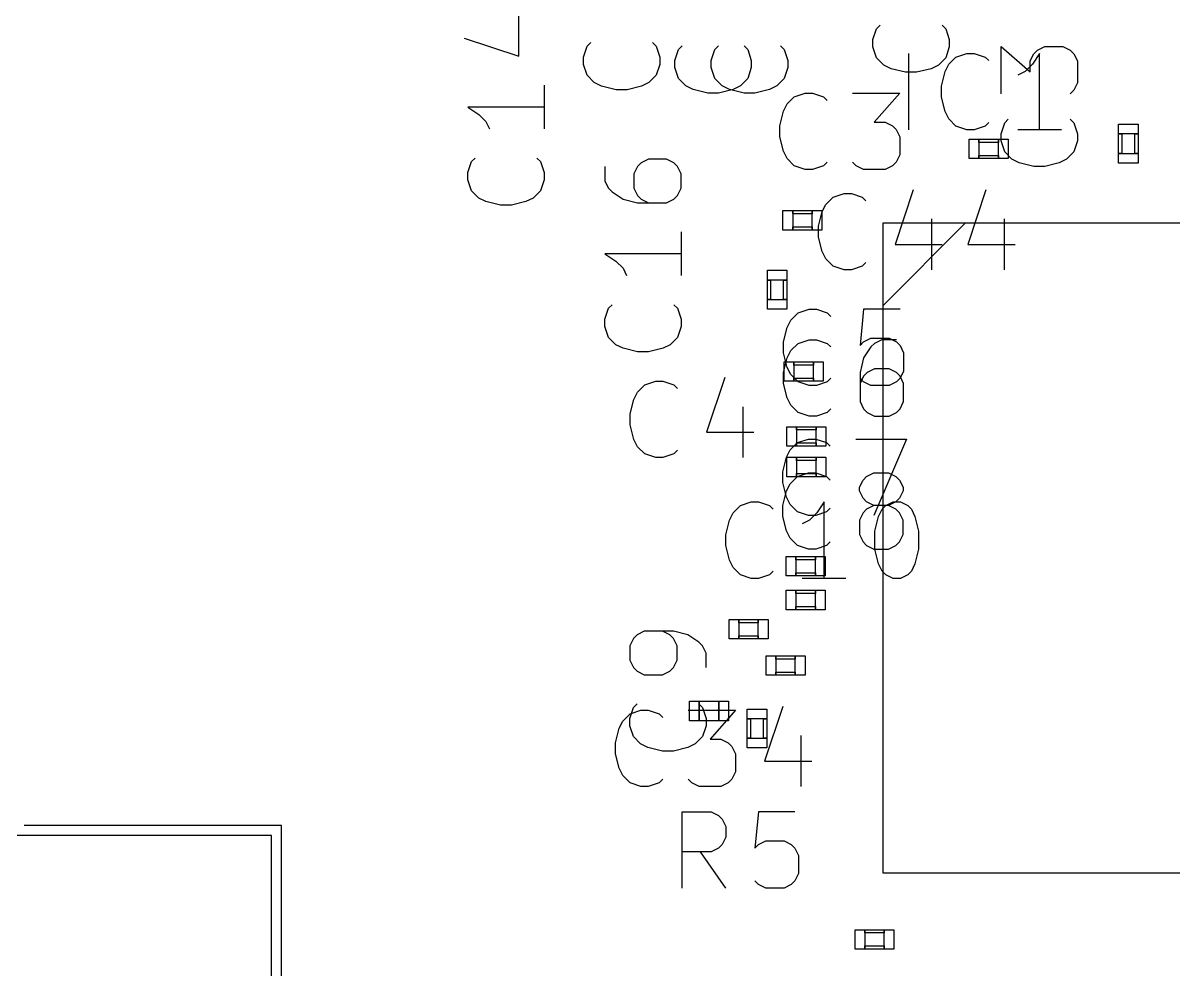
# Model space of a CAD drawing. Header units: millimetres. Extents: x 0 to 100, y 0 to 100.
# Drawn here: x 37.45 to 55.17, y 34.18 to 48.76 of the extents above; entities that cross this region are included whole.
import ezdxf

# ---------------------------------------------------------------- set-up
doc = ezdxf.new("R2010")
doc.units = ezdxf.units.MM
doc.layers.add('F.Fab', color=9, linetype='CONTINUOUS', true_color=0xafafaf)
doc.layers.add('F.Silkscreen', color=41, linetype='CONTINUOUS', true_color=0xf2eda1)

msp = doc.modelspace()

# ---------------------------------------------------------------- linework, layer by layer
at = {"layer": 'F.Fab', "linetype": 'CONTINUOUS'}
for p, q in [((54.33, 47.05), (54.33, 47.2)), ((54.33, 47.2), (54.63, 47.2)), ((54.63, 47.2), (54.63, 47.05)), ((52.03, 46.67), (52.03, 46.97)), ((52.03, 46.97), (52.18, 46.97)), ((52.18, 46.97), (52.18, 46.67)), ((52.18, 46.92), (52.18, 46.97)), ((52.18, 46.97), (52.48, 46.97)), ((52.48, 46.97), (52.48, 46.92)), ((52.48, 46.67), (52.48, 46.97)), ((52.48, 46.97), (52.63, 46.97)), ((52.63, 46.97), (52.63, 46.67)), ((54.33, 46.75), (54.33, 47.05)), ((54.33, 47.05), (54.38, 47.05)), ((54.63, 47.05), (54.33, 47.05)), ((54.38, 47.05), (54.38, 46.75)), ((54.58, 46.75), (54.58, 47.05)), ((54.58, 47.05), (54.63, 47.05)), ((54.63, 47.05), (54.63, 46.75)), ((52.48, 46.92), (52.18, 46.92)), ((52.18, 46.67), (52.03, 46.67)), ((52.18, 46.67), (52.18, 46.72)), ((52.18, 46.72), (52.48, 46.72)), ((52.48, 46.67), (52.18, 46.67)), ((52.48, 46.72), (52.48, 46.67)), ((52.63, 46.67), (52.48, 46.67)), ((54.38, 46.75), (54.33, 46.75)), ((54.33, 46.6), (54.33, 46.75)), ((54.33, 46.75), (54.63, 46.75)), ((54.63, 46.6), (54.33, 46.6)), ((54.63, 46.75), (54.58, 46.75)), ((54.63, 46.75), (54.63, 46.6)), ((49.16, 45.57), (49.16, 45.87)), ((49.16, 45.87), (49.31, 45.87)), ((49.31, 45.87), (49.31, 45.57)), ((49.31, 45.82), (49.31, 45.87)), ((49.31, 45.87), (49.61, 45.87)), ((49.61, 45.82), (49.31, 45.82)), ((49.61, 45.87), (49.61, 45.82)), ((49.61, 45.57), (49.61, 45.87)), ((49.61, 45.87), (49.76, 45.87)), ((49.76, 45.87), (49.76, 45.57)), ((49.31, 45.57), (49.16, 45.57)), ((49.31, 45.57), (49.31, 45.62)), ((49.31, 45.62), (49.61, 45.62)), ((49.61, 45.57), (49.31, 45.57)), ((49.61, 45.62), (49.61, 45.57)), ((49.76, 45.57), (49.61, 45.57)), ((50.6962, 45.6738), (50.6962, 35.6662)), ((50.6962, 44.4038), (51.9662, 45.6738)), ((60.7038, 45.6738), (50.6962, 45.6738)), ((51.6106, 45.6738), (51.3058, 45.6738)), ((52.0932, 45.6738), (51.7884, 45.6738)), ((52.6012, 45.6738), (52.2964, 45.6738)), ((53.1092, 45.6738), (52.8044, 45.6738)), ((53.5918, 45.6738), (53.3124, 45.6738)), ((54.0998, 45.6738), (53.795, 45.6738)), ((54.6078, 45.6738), (54.303, 45.6738)), ((55.0904, 45.6738), (54.811, 45.6738)), ((50.6962, 45.0642), (50.6962, 44.7594)), ((48.92, 44.8), (48.92, 44.95)), ((48.92, 44.95), (49.22, 44.95)), ((49.22, 44.95), (49.22, 44.8)), ((48.92, 44.5), (48.92, 44.8)), ((48.92, 44.8), (48.97, 44.8)), ((49.22, 44.8), (48.92, 44.8)), ((48.97, 44.8), (48.97, 44.5)), ((49.17, 44.5), (49.17, 44.8)), ((49.17, 44.8), (49.22, 44.8)), ((49.22, 44.8), (49.22, 44.5)), ((48.97, 44.5), (48.92, 44.5)), ((48.92, 44.35), (48.92, 44.5)), ((48.92, 44.5), (49.22, 44.5)), ((49.22, 44.5), (49.17, 44.5)), ((49.22, 44.5), (49.22, 44.35)), ((50.6962, 44.5816), (50.6962, 44.2768)), ((49.22, 44.35), (48.92, 44.35)), ((50.6962, 44.0736), (50.6962, 43.7688)), ((49.18, 43.24), (49.18, 43.54)), ((49.18, 43.54), (49.33, 43.54)), ((49.33, 43.54), (49.33, 43.24)), ((49.33, 43.49), (49.33, 43.54)), ((49.33, 43.54), (49.63, 43.54)), ((49.63, 43.49), (49.33, 43.49)), ((49.63, 43.54), (49.63, 43.49)), ((49.63, 43.24), (49.63, 43.54)), ((49.63, 43.54), (49.78, 43.54)), ((49.78, 43.54), (49.78, 43.24)), ((50.6962, 43.5656), (50.6962, 43.2608)), ((49.33, 43.24), (49.18, 43.24)), ((49.33, 43.24), (49.33, 43.29)), ((49.33, 43.29), (49.63, 43.29)), ((49.63, 43.24), (49.33, 43.24)), ((49.63, 43.29), (49.63, 43.24)), ((49.78, 43.24), (49.63, 43.24)), ((50.6962, 43.0576), (50.6962, 42.7782)), ((49.22, 42.24), (49.22, 42.54)), ((49.22, 42.54), (49.37, 42.54)), ((49.37, 42.54), (49.37, 42.24)), ((49.37, 42.49), (49.37, 42.54)), ((49.37, 42.54), (49.67, 42.54)), ((49.67, 42.54), (49.67, 42.49)), ((49.67, 42.24), (49.67, 42.54)), ((49.67, 42.54), (49.82, 42.54)), ((49.82, 42.54), (49.82, 42.24)), ((50.6962, 42.575), (50.6962, 42.2702)), ((49.67, 42.49), (49.37, 42.49)), ((49.37, 42.24), (49.22, 42.24)), ((49.37, 42.24), (49.37, 42.29)), ((49.37, 42.29), (49.67, 42.29)), ((49.67, 42.24), (49.37, 42.24)), ((49.67, 42.29), (49.67, 42.24)), ((49.82, 42.24), (49.67, 42.24)), ((49.22, 41.77), (49.22, 42.07)), ((49.22, 42.07), (49.37, 42.07)), ((49.37, 42.07), (49.37, 41.77)), ((49.37, 42.02), (49.37, 42.07)), ((49.37, 42.07), (49.67, 42.07)), ((49.67, 42.02), (49.37, 42.02)), ((49.67, 42.07), (49.67, 42.02)), ((49.67, 41.77), (49.67, 42.07)), ((49.67, 42.07), (49.82, 42.07)), ((49.82, 42.07), (49.82, 41.77)), ((50.6962, 42.067), (50.6962, 41.7622)), ((49.37, 41.77), (49.37, 41.82)), ((49.37, 41.82), (49.67, 41.82)), ((49.67, 41.82), (49.67, 41.77)), ((49.37, 41.77), (49.22, 41.77)), ((49.67, 41.77), (49.37, 41.77)), ((49.82, 41.77), (49.67, 41.77)), ((50.6962, 41.559), (50.6962, 41.2796)), ((50.6962, 41.0764), (50.6962, 40.7716)), ((49.21, 40.24), (49.21, 40.54)), ((49.21, 40.54), (49.36, 40.54)), ((49.36, 40.54), (49.36, 40.24)), ((49.36, 40.49), (49.36, 40.54)), ((49.36, 40.54), (49.66, 40.54)), ((49.66, 40.49), (49.36, 40.49)), ((49.66, 40.54), (49.66, 40.49)), ((49.66, 40.24), (49.66, 40.54)), ((49.66, 40.54), (49.81, 40.54)), ((49.81, 40.54), (49.81, 40.24)), ((50.6962, 40.5684), (50.6962, 40.2636)), ((49.36, 40.24), (49.21, 40.24)), ((49.36, 40.24), (49.36, 40.29)), ((49.36, 40.29), (49.66, 40.29)), ((49.66, 40.24), (49.36, 40.24)), ((49.66, 40.29), (49.66, 40.24)), ((49.81, 40.24), (49.66, 40.24)), ((50.6962, 40.0604), (50.6962, 39.781)), ((49.21, 39.72), (49.21, 40.02)), ((49.21, 40.02), (49.36, 40.02)), ((49.36, 40.02), (49.36, 39.72)), ((49.36, 39.97), (49.36, 40.02)), ((49.36, 40.02), (49.66, 40.02)), ((49.66, 39.97), (49.36, 39.97)), ((49.66, 40.02), (49.66, 39.97)), ((49.66, 39.72), (49.66, 40.02)), ((49.66, 40.02), (49.81, 40.02)), ((49.81, 40.02), (49.81, 39.72)), ((49.36, 39.72), (49.21, 39.72)), ((49.36, 39.72), (49.36, 39.77)), ((49.36, 39.77), (49.66, 39.77)), ((49.66, 39.72), (49.36, 39.72)), ((49.66, 39.77), (49.66, 39.72)), ((49.81, 39.72), (49.66, 39.72)), ((48.33, 39.27), (48.33, 39.57)), ((48.33, 39.57), (48.48, 39.57)), ((48.48, 39.57), (48.48, 39.27)), ((48.48, 39.52), (48.48, 39.57)), ((48.48, 39.57), (48.78, 39.57)), ((48.78, 39.52), (48.48, 39.52)), ((48.78, 39.57), (48.78, 39.52)), ((48.78, 39.27), (48.78, 39.57)), ((48.78, 39.57), (48.93, 39.57)), ((48.93, 39.57), (48.93, 39.27)), ((50.6962, 39.5778), (50.6962, 39.273)), ((48.48, 39.27), (48.33, 39.27)), ((48.48, 39.27), (48.48, 39.32)), ((48.48, 39.32), (48.78, 39.32)), ((48.78, 39.27), (48.48, 39.27)), ((48.78, 39.32), (48.78, 39.27)), ((48.93, 39.27), (48.78, 39.27)), ((48.9, 38.71), (48.9, 39.01)), ((48.9, 39.01), (49.05, 39.01)), ((49.05, 39.01), (49.05, 38.71)), ((49.05, 38.96), (49.05, 39.01)), ((49.05, 39.01), (49.35, 39.01)), ((49.35, 39.01), (49.35, 38.96)), ((49.35, 38.71), (49.35, 39.01)), ((49.35, 39.01), (49.5, 39.01)), ((49.5, 39.01), (49.5, 38.71)), ((50.6962, 39.0698), (50.6962, 38.765)), ((49.35, 38.96), (49.05, 38.96)), ((49.05, 38.71), (48.9, 38.71)), ((49.05, 38.71), (49.05, 38.76)), ((49.05, 38.76), (49.35, 38.76)), ((49.35, 38.71), (49.05, 38.71)), ((49.35, 38.76), (49.35, 38.71)), ((49.5, 38.71), (49.35, 38.71)), ((50.6962, 38.5618), (50.6962, 38.2824)), ((47.72, 38.01), (47.72, 38.31)), ((47.72, 38.31), (47.87, 38.31)), ((47.87, 38.31), (47.87, 38.01)), ((48.17, 38.01), (48.17, 38.31)), ((48.17, 38.31), (48.32, 38.31)), ((48.32, 38.31), (48.32, 38.01)), ((48.61, 38.04), (48.61, 38.19)), ((48.61, 38.19), (48.91, 38.19)), ((48.91, 38.19), (48.91, 38.04)), ((47.87, 38.01), (47.72, 38.01)), ((48.32, 38.01), (48.17, 38.01)), ((48.61, 37.74), (48.61, 38.04)), ((48.61, 38.04), (48.66, 38.04)), ((48.91, 38.04), (48.61, 38.04)), ((48.66, 38.04), (48.66, 37.74)), ((48.86, 37.74), (48.86, 38.04)), ((48.86, 38.04), (48.91, 38.04)), ((48.91, 38.04), (48.91, 37.74)), ((50.6962, 38.0792), (50.6962, 37.7744)), ((48.66, 37.74), (48.61, 37.74)), ((48.61, 37.59), (48.61, 37.74)), ((48.61, 37.74), (48.91, 37.74)), ((48.91, 37.74), (48.86, 37.74)), ((48.91, 37.74), (48.91, 37.59)), ((48.91, 37.59), (48.61, 37.59)), ((50.6962, 37.5712), (50.6962, 37.2664)), ((50.6962, 37.0632), (50.6962, 36.7584)), ((50.6962, 36.5806), (50.6962, 36.2758)), ((41.2828, 36.2428), (26.9572, 36.2428)), ((41.2828, 26.9972), (41.2828, 36.2428)), ((50.6962, 35.6662), (60.7038, 35.6662)), ((51.3058, 35.6662), (51.6106, 35.6662)), ((51.7884, 35.6662), (52.0932, 35.6662)), ((52.2964, 35.6662), (52.6012, 35.6662)), ((52.8044, 35.6662), (53.1092, 35.6662)), ((53.3124, 35.6662), (53.5918, 35.6662)), ((53.795, 35.6662), (54.0998, 35.6662)), ((54.303, 35.6662), (54.6078, 35.6662)), ((54.811, 35.6662), (55.0904, 35.6662)), ((50.27, 34.49), (50.27, 34.79)), ((50.27, 34.79), (50.42, 34.79)), ((50.42, 34.79), (50.42, 34.49)), ((50.42, 34.74), (50.42, 34.79)), ((50.42, 34.79), (50.72, 34.79)), ((50.72, 34.74), (50.42, 34.74)), ((50.72, 34.79), (50.72, 34.74)), ((50.72, 34.49), (50.72, 34.79)), ((50.72, 34.79), (50.87, 34.79)), ((50.87, 34.79), (50.87, 34.49)), ((50.42, 34.49), (50.27, 34.49)), ((50.42, 34.49), (50.42, 34.54)), ((50.42, 34.54), (50.72, 34.54)), ((50.72, 34.49), (50.42, 34.49)), ((50.72, 34.54), (50.72, 34.49)), ((50.87, 34.49), (50.72, 34.49))]:
    msp.add_line(p, q, dxfattribs=at)
at = {"layer": 'F.Silkscreen', "linetype": 'CONTINUOUS'}
for p, q in [((45.088967, 48.248677), (45.088967, 48.977004)), ((50.602189, 48.672374), (50.658214, 48.728399)), ((51.610641, 48.728399), (51.666667, 48.672374)), ((50.546164, 48.504298), (50.602189, 48.672374)), ((51.666667, 48.672374), (51.722692, 48.504298)), ((44.24859, 48.528803), (45.088967, 48.248677)), ((46.086164, 48.234298), (46.142189, 48.402374)), ((46.142189, 48.402374), (46.198214, 48.458399)), ((47.150641, 48.458399), (47.206667, 48.402374)), ((47.206667, 48.402374), (47.262692, 48.234298)), ((47.552189, 48.352374), (47.608214, 48.408399)), ((48.112189, 48.352374), (48.168214, 48.408399)), ((48.560641, 48.408399), (48.616667, 48.352374)), ((49.120641, 48.408399), (49.176667, 48.352374)), ((50.546164, 48.392248), (50.546164, 48.504298)), ((50.602189, 48.224173), (50.546164, 48.392248)), ((51.722692, 48.392248), (51.666667, 48.224173)), ((51.722692, 48.504298), (51.722692, 48.392248)), ((52.519627, 47.671097), (52.519627, 48.399424)), ((52.519627, 48.399424), (52.967828, 48.007248)), ((53.079878, 48.343399), (53.191928, 48.399424)), ((53.191928, 48.399424), (53.472054, 48.399424)), ((53.472054, 48.399424), (53.584104, 48.343399)), ((46.086164, 48.122248), (46.086164, 48.234298)), ((47.262692, 48.234298), (47.262692, 48.122248)), ((47.496164, 48.184298), (47.552189, 48.352374)), ((48.056164, 48.184298), (48.112189, 48.352374)), ((48.616667, 48.352374), (48.672692, 48.184298)), ((49.176667, 48.352374), (49.232692, 48.184298)), ((50.714239, 48.112122), (50.602189, 48.224173)), ((51.097084, 47.115575), (51.097084, 48.292103)), ((51.666667, 48.224173), (51.554616, 48.112122)), ((51.71336, 48.124028), (51.825411, 48.236078)), ((51.825411, 48.236078), (51.993486, 48.292103)), ((51.993486, 48.292103), (52.105536, 48.292103)), ((52.105536, 48.292103), (52.273612, 48.236078)), ((52.273612, 48.236078), (52.329637, 48.180053)), ((52.967828, 48.175323), (53.023853, 48.287374)), ((53.113989, 48.292103), (53.001939, 48.124028)), ((53.023853, 48.287374), (53.079878, 48.343399)), ((53.113989, 47.115575), (53.113989, 48.292103)), ((53.584104, 48.343399), (53.64013, 48.287374)), ((53.64013, 48.287374), (53.696155, 48.175323)), ((46.142189, 47.954173), (46.086164, 48.122248)), ((47.262692, 48.122248), (47.206667, 47.954173)), ((47.496164, 48.072248), (47.496164, 48.184298)), ((47.552189, 47.904173), (47.496164, 48.072248)), ((48.056164, 48.072248), (48.056164, 48.184298)), ((48.112189, 47.904173), (48.056164, 48.072248)), ((48.672692, 48.072248), (48.616667, 47.904173)), ((48.672692, 48.184298), (48.672692, 48.072248)), ((49.232692, 48.072248), (49.176667, 47.904173)), ((49.232692, 48.184298), (49.232692, 48.072248)), ((50.826289, 48.056097), (50.714239, 48.112122)), ((51.05039, 48.000072), (50.826289, 48.056097)), ((51.442566, 48.056097), (51.218465, 48.000072)), ((51.554616, 48.112122), (51.442566, 48.056097)), ((51.60131, 47.787877), (51.657335, 48.011978)), ((51.657335, 48.011978), (51.71336, 48.124028)), ((52.889888, 48.011978), (52.777838, 47.955953)), ((53.001939, 48.124028), (52.889888, 48.011978)), ((52.967828, 48.007248), (52.967828, 48.175323)), ((53.696155, 48.175323), (53.696155, 47.839172)), ((46.254239, 47.842122), (46.142189, 47.954173)), ((46.366289, 47.786097), (46.254239, 47.842122)), ((47.094616, 47.842122), (46.982566, 47.786097)), ((47.206667, 47.954173), (47.094616, 47.842122)), ((47.664239, 47.792122), (47.552189, 47.904173)), ((48.224239, 47.792122), (48.112189, 47.904173)), ((48.616667, 47.904173), (48.504616, 47.792122)), ((49.176667, 47.904173), (49.064616, 47.792122)), ((51.218465, 48.000072), (51.05039, 48.000072)), ((53.696155, 47.839172), (53.64013, 47.727122)), ((45.481143, 47.800476), (45.481143, 47.128174)), ((46.59039, 47.730072), (46.366289, 47.786097)), ((46.758465, 47.730072), (46.59039, 47.730072)), ((46.982566, 47.786097), (46.758465, 47.730072)), ((47.776289, 47.736097), (47.664239, 47.792122)), ((48.00039, 47.680072), (47.776289, 47.736097)), ((48.168465, 47.680072), (48.00039, 47.680072)), ((48.392566, 47.736097), (48.168465, 47.680072)), ((48.336289, 47.736097), (48.224239, 47.792122)), ((48.56039, 47.680072), (48.336289, 47.736097)), ((48.504616, 47.792122), (48.392566, 47.736097)), ((48.728465, 47.680072), (48.56039, 47.680072)), ((48.952566, 47.736097), (48.728465, 47.680072)), ((49.064616, 47.792122), (48.952566, 47.736097)), ((49.334695, 47.624347), (49.50277, 47.680372)), ((49.50277, 47.680372), (49.61482, 47.680372)), ((49.61482, 47.680372), (49.782896, 47.624347)), ((50.231097, 47.680372), (50.959424, 47.680372)), ((50.959424, 47.680372), (50.567248, 47.232171)), ((51.60131, 47.619802), (51.60131, 47.787877)), ((53.64013, 47.727122), (53.584104, 47.671097)), ((49.166619, 47.400247), (49.222644, 47.512297)), ((49.222644, 47.512297), (49.334695, 47.624347)), ((49.782896, 47.624347), (49.838921, 47.568322)), ((51.657335, 47.395701), (51.60131, 47.619802)), ((45.481143, 47.464325), (44.304615, 47.464325)), ((44.304615, 47.464325), (44.47269, 47.352275)), ((44.47269, 47.352275), (44.58474, 47.240224)), ((49.110594, 47.176146), (49.166619, 47.400247)), ((51.71336, 47.283651), (51.657335, 47.395701)), ((44.58474, 47.240224), (44.640766, 47.128174)), ((49.110594, 47.008071), (49.110594, 47.176146)), ((50.567248, 47.232171), (50.735323, 47.232171)), ((50.735323, 47.232171), (50.847374, 47.176146)), ((50.847374, 47.176146), (50.903399, 47.120121)), ((51.825411, 47.171601), (51.71336, 47.283651)), ((51.993486, 47.115575), (51.825411, 47.171601)), ((52.273612, 47.171601), (52.105536, 47.115575)), ((52.329637, 47.227626), (52.273612, 47.171601)), ((52.519627, 47.05482), (52.575652, 47.222896)), ((52.575652, 47.222896), (52.631677, 47.278921)), ((53.584104, 47.278921), (53.64013, 47.222896)), ((53.64013, 47.222896), (53.696155, 47.05482)), ((49.166619, 46.78397), (49.110594, 47.008071)), ((50.903399, 47.120121), (50.959424, 47.008071)), ((50.959424, 47.008071), (50.959424, 46.727945)), ((52.105536, 47.115575), (51.993486, 47.115575)), ((52.519627, 46.94277), (52.519627, 47.05482)), ((53.45014, 47.115575), (52.777838, 47.115575)), ((53.696155, 47.05482), (53.696155, 46.94277)), ((49.222644, 46.67192), (49.166619, 46.78397)), ((52.575652, 46.774695), (52.519627, 46.94277)), ((52.687702, 46.662644), (52.575652, 46.774695)), ((53.64013, 46.774695), (53.528079, 46.662644)), ((53.696155, 46.94277), (53.64013, 46.774695)), ((44.304615, 46.455872), (44.36064, 46.623948)), ((44.36064, 46.623948), (44.416665, 46.679973)), ((45.369092, 46.679973), (45.425118, 46.623948)), ((45.425118, 46.623948), (45.481143, 46.455872)), ((46.976231, 46.604892), (46.920206, 46.548867)), ((47.088281, 46.660917), (46.976231, 46.604892)), ((47.368407, 46.660917), (47.088281, 46.660917)), ((47.480457, 46.604892), (47.368407, 46.660917)), ((47.536483, 46.548867), (47.480457, 46.604892)), ((49.334695, 46.55987), (49.222644, 46.67192)), ((49.838921, 46.615895), (49.782896, 46.55987)), ((50.287122, 46.55987), (50.231097, 46.615895)), ((50.903399, 46.615895), (50.847374, 46.55987)), ((50.959424, 46.727945), (50.903399, 46.615895)), ((52.799752, 46.606619), (52.687702, 46.662644)), ((53.023853, 46.550594), (52.799752, 46.606619)), ((53.416029, 46.606619), (53.191928, 46.550594)), ((53.528079, 46.662644), (53.416029, 46.606619)), ((44.304615, 46.343822), (44.304615, 46.455872)), ((45.481143, 46.455872), (45.481143, 46.343822)), ((46.41598, 46.548867), (46.41598, 46.324766)), ((46.920206, 46.548867), (46.864181, 46.436816)), ((46.864181, 46.436816), (46.864181, 46.212716)), ((47.592508, 46.436816), (47.536483, 46.548867)), ((47.592508, 46.212716), (47.592508, 46.436816)), ((49.50277, 46.503844), (49.334695, 46.55987)), ((49.61482, 46.503844), (49.50277, 46.503844)), ((49.782896, 46.55987), (49.61482, 46.503844)), ((50.399172, 46.503844), (50.287122, 46.55987)), ((50.735323, 46.503844), (50.399172, 46.503844)), ((50.847374, 46.55987), (50.735323, 46.503844)), ((53.191928, 46.550594), (53.023853, 46.550594)), ((44.36064, 46.175747), (44.304615, 46.343822)), ((45.481143, 46.343822), (45.425118, 46.175747)), ((46.41598, 46.324766), (46.472005, 46.212716)), ((44.47269, 46.063696), (44.36064, 46.175747)), ((44.58474, 46.007671), (44.47269, 46.063696)), ((45.313067, 46.063696), (45.201017, 46.007671)), ((45.425118, 46.175747), (45.313067, 46.063696)), ((46.472005, 46.212716), (46.52803, 46.156691)), ((46.52803, 46.156691), (46.696105, 46.04464)), ((46.864181, 46.212716), (46.920206, 46.100665)), ((46.920206, 46.100665), (46.976231, 46.04464)), ((47.480457, 46.04464), (47.536483, 46.100665)), ((47.536483, 46.100665), (47.592508, 46.212716)), ((49.822122, 45.96576), (49.934173, 46.07781)), ((49.934173, 46.07781), (50.102248, 46.133835)), ((50.102248, 46.133835), (50.214298, 46.133835)), ((50.214298, 46.133835), (50.382374, 46.07781)), ((50.382374, 46.07781), (50.438399, 46.021785)), ((51.166726, 46.189861), (50.8866, 45.349483)), ((52.287229, 46.189861), (52.007103, 45.349483)), ((44.808841, 45.951646), (44.58474, 46.007671)), ((44.976916, 45.951646), (44.808841, 45.951646)), ((45.201017, 46.007671), (44.976916, 45.951646)), ((46.696105, 46.04464), (46.920206, 45.988615)), ((46.920206, 45.988615), (47.368407, 45.988615)), ((46.976231, 46.04464), (47.088281, 45.988615)), ((47.368407, 45.988615), (47.480457, 46.04464)), ((49.766097, 45.85371), (49.822122, 45.96576)), ((49.710072, 45.629609), (49.766097, 45.85371)), ((51.446852, 45.741659), (51.446852, 44.957307)), ((52.567355, 45.741659), (52.567355, 44.957307)), ((47.592508, 45.540414), (47.592508, 44.868112)), ((49.710072, 45.461534), (49.710072, 45.629609)), ((50.6962, 45.6738), (50.6962, 45.3944)), ((50.9756, 45.6738), (50.6962, 45.6738)), ((49.766097, 45.237433), (49.710072, 45.461534)), ((47.592508, 45.204263), (46.41598, 45.204263)), ((46.41598, 45.204263), (46.584055, 45.092213)), ((49.822122, 45.125383), (49.766097, 45.237433)), ((50.8866, 45.349483), (51.614927, 45.349483)), ((52.007103, 45.349483), (52.73543, 45.349483)), ((46.584055, 45.092213), (46.696105, 44.980162)), ((49.934173, 45.013333), (49.822122, 45.125383)), ((50.102248, 44.957307), (49.934173, 45.013333)), ((50.382374, 45.013333), (50.214298, 44.957307)), ((50.438399, 45.069358), (50.382374, 45.013333)), ((46.696105, 44.980162), (46.752131, 44.868112)), ((50.214298, 44.957307), (50.102248, 44.957307)), ((46.41598, 44.19581), (46.472005, 44.363886)), ((46.472005, 44.363886), (46.52803, 44.419911)), ((47.480457, 44.419911), (47.536483, 44.363886)), ((47.536483, 44.363886), (47.592508, 44.19581)), ((49.282644, 44.182297), (49.394695, 44.294347)), ((49.394695, 44.294347), (49.56277, 44.350372)), ((49.56277, 44.350372), (49.67482, 44.350372)), ((49.67482, 44.350372), (49.842896, 44.294347)), ((49.842896, 44.294347), (49.898921, 44.238322)), ((50.403147, 44.350372), (50.347122, 43.790121)), ((50.963399, 44.350372), (50.403147, 44.350372)), ((46.41598, 44.08376), (46.41598, 44.19581)), ((47.592508, 44.19581), (47.592508, 44.08376)), ((49.226619, 44.070247), (49.282644, 44.182297)), ((46.472005, 43.915685), (46.41598, 44.08376)), ((47.592508, 44.08376), (47.536483, 43.915685)), ((49.170594, 43.846146), (49.226619, 44.070247)), ((46.584055, 43.803634), (46.472005, 43.915685)), ((46.696105, 43.747609), (46.584055, 43.803634)), ((47.424432, 43.803634), (47.312382, 43.747609)), ((47.536483, 43.915685), (47.424432, 43.803634)), ((49.170594, 43.678071), (49.170594, 43.846146)), ((49.282644, 43.712297), (49.394695, 43.824347)), ((49.394695, 43.824347), (49.56277, 43.880372)), ((49.56277, 43.880372), (49.67482, 43.880372)), ((49.67482, 43.880372), (49.842896, 43.824347)), ((49.842896, 43.824347), (49.898921, 43.768322)), ((50.347122, 43.790121), (50.403147, 43.846146)), ((50.403147, 43.846146), (50.515198, 43.902171)), ((50.515198, 43.768322), (50.403147, 43.600247)), ((50.515198, 43.902171), (50.795323, 43.902171)), ((50.571223, 43.824347), (50.515198, 43.768322)), ((50.683273, 43.880372), (50.571223, 43.824347)), ((50.907374, 43.880372), (50.683273, 43.880372)), ((50.795323, 43.902171), (50.907374, 43.846146)), ((50.907374, 43.846146), (50.963399, 43.790121)), ((50.963399, 43.790121), (51.019424, 43.678071)), ((46.920206, 43.691584), (46.696105, 43.747609)), ((47.088281, 43.691584), (46.920206, 43.691584)), ((47.312382, 43.747609), (47.088281, 43.691584)), ((49.226619, 43.45397), (49.170594, 43.678071)), ((49.170594, 43.376146), (49.226619, 43.600247)), ((49.226619, 43.600247), (49.282644, 43.712297)), ((50.403147, 43.600247), (50.347122, 43.376146)), ((51.019424, 43.678071), (51.019424, 43.397945)), ((49.282644, 43.34192), (49.226619, 43.45397)), ((50.571223, 43.432171), (50.459172, 43.376146)), ((50.795323, 43.432171), (50.571223, 43.432171)), ((50.907374, 43.376146), (50.795323, 43.432171)), ((47.031655, 43.184715), (47.19973, 43.24074)), ((47.19973, 43.24074), (47.31178, 43.24074)), ((47.31178, 43.24074), (47.479856, 43.184715)), ((48.264208, 43.296766), (47.984082, 42.456388)), ((49.170594, 43.208071), (49.170594, 43.376146)), ((49.394695, 43.22987), (49.282644, 43.34192)), ((49.56277, 43.173844), (49.394695, 43.22987)), ((49.842896, 43.22987), (49.67482, 43.173844)), ((49.898921, 43.285895), (49.842896, 43.22987)), ((50.347122, 43.376146), (50.347122, 42.927945)), ((50.403147, 43.320121), (50.347122, 43.208071)), ((50.403147, 43.22987), (50.347122, 43.285895)), ((50.459172, 43.376146), (50.403147, 43.320121)), ((50.515198, 43.173844), (50.403147, 43.22987)), ((50.907374, 43.22987), (50.795323, 43.173844)), ((50.963399, 43.320121), (50.907374, 43.376146)), ((50.963399, 43.285895), (50.907374, 43.22987)), ((51.019424, 43.397945), (50.963399, 43.285895)), ((51.019424, 43.208071), (50.963399, 43.320121)), ((46.863579, 42.960615), (46.919604, 43.072665)), ((46.919604, 43.072665), (47.031655, 43.184715)), ((47.479856, 43.184715), (47.535881, 43.12869)), ((49.226619, 42.98397), (49.170594, 43.208071)), ((49.67482, 43.173844), (49.56277, 43.173844)), ((50.795323, 43.173844), (50.515198, 43.173844)), ((51.019424, 42.927945), (51.019424, 43.208071)), ((46.807554, 42.736514), (46.863579, 42.960615)), ((49.282644, 42.87192), (49.226619, 42.98397)), ((50.347122, 42.927945), (50.403147, 42.815895)), ((50.963399, 42.815895), (51.019424, 42.927945)), ((46.807554, 42.568439), (46.807554, 42.736514)), ((48.544334, 42.848564), (48.544334, 42.064212)), ((49.394695, 42.75987), (49.282644, 42.87192)), ((49.56277, 42.703844), (49.394695, 42.75987)), ((49.67482, 42.703844), (49.56277, 42.703844)), ((49.842896, 42.75987), (49.67482, 42.703844)), ((49.898921, 42.815895), (49.842896, 42.75987)), ((50.403147, 42.815895), (50.459172, 42.75987)), ((50.459172, 42.75987), (50.571223, 42.703844)), ((50.571223, 42.703844), (50.795323, 42.703844)), ((50.795323, 42.703844), (50.907374, 42.75987)), ((50.907374, 42.75987), (50.963399, 42.815895)), ((46.863579, 42.344338), (46.807554, 42.568439)), ((46.919604, 42.232288), (46.863579, 42.344338)), ((47.984082, 42.456388), (48.712409, 42.456388)), ((49.384695, 42.294347), (49.55277, 42.350372)), ((49.55277, 42.350372), (49.66482, 42.350372)), ((49.66482, 42.350372), (49.832896, 42.294347)), ((50.281097, 42.350372), (51.065449, 42.350372)), ((51.065449, 42.350372), (50.561223, 41.173844)), ((47.031655, 42.120238), (46.919604, 42.232288)), ((47.535881, 42.176263), (47.479856, 42.120238)), ((49.216619, 42.070247), (49.272644, 42.182297)), ((49.272644, 42.182297), (49.384695, 42.294347)), ((49.832896, 42.294347), (49.888921, 42.238322)), ((47.19973, 42.064212), (47.031655, 42.120238)), ((47.31178, 42.064212), (47.19973, 42.064212)), ((47.479856, 42.120238), (47.31178, 42.064212)), ((49.160594, 41.846146), (49.216619, 42.070247)), ((49.160594, 41.678071), (49.160594, 41.846146)), ((49.384695, 41.774347), (49.55277, 41.830372)), ((49.55277, 41.830372), (49.66482, 41.830372)), ((49.66482, 41.830372), (49.832896, 41.774347)), ((50.449172, 41.774347), (50.561223, 41.830372)), ((50.561223, 41.830372), (50.785323, 41.830372)), ((50.785323, 41.830372), (50.897374, 41.774347)), ((49.216619, 41.45397), (49.160594, 41.678071)), ((49.216619, 41.550247), (49.272644, 41.662297)), ((49.272644, 41.662297), (49.384695, 41.774347)), ((49.832896, 41.774347), (49.888921, 41.718322)), ((50.337122, 41.606272), (50.393147, 41.718322)), ((50.393147, 41.718322), (50.449172, 41.774347)), ((50.897374, 41.774347), (50.953399, 41.718322)), ((50.953399, 41.718322), (51.009424, 41.606272)), ((49.160594, 41.326146), (49.216619, 41.550247)), ((50.337122, 41.550247), (50.337122, 41.606272)), ((50.393147, 41.438196), (50.337122, 41.550247)), ((51.009424, 41.550247), (50.953399, 41.438196)), ((51.009424, 41.606272), (51.009424, 41.550247)), ((48.392644, 41.212297), (48.504695, 41.324347)), ((48.504695, 41.324347), (48.67277, 41.380372)), ((48.67277, 41.380372), (48.78482, 41.380372)), ((48.78482, 41.380372), (48.952896, 41.324347)), ((48.952896, 41.324347), (49.008921, 41.268322)), ((49.160594, 41.158071), (49.160594, 41.326146)), ((49.272644, 41.34192), (49.216619, 41.45397)), ((49.384695, 41.22987), (49.272644, 41.34192)), ((49.793273, 41.380372), (49.681223, 41.212297)), ((49.793273, 40.203844), (49.793273, 41.380372)), ((49.888921, 41.285895), (49.832896, 41.22987)), ((50.449172, 41.382171), (50.393147, 41.438196)), ((50.561223, 41.326146), (50.449172, 41.382171)), ((50.561223, 41.326146), (50.449172, 41.270121)), ((50.785323, 41.326146), (50.561223, 41.326146)), ((50.689675, 41.268322), (50.745701, 41.324347)), ((50.745701, 41.324347), (50.857751, 41.380372)), ((50.897374, 41.382171), (50.785323, 41.326146)), ((50.897374, 41.270121), (50.785323, 41.326146)), ((50.857751, 41.380372), (50.969801, 41.380372)), ((50.953399, 41.438196), (50.897374, 41.382171)), ((50.969801, 41.380372), (51.081851, 41.324347)), ((51.081851, 41.324347), (51.137877, 41.268322)), ((48.336619, 41.100247), (48.392644, 41.212297)), ((49.216619, 40.93397), (49.160594, 41.158071)), ((49.55277, 41.173844), (49.384695, 41.22987)), ((49.66482, 41.173844), (49.55277, 41.173844)), ((49.681223, 41.212297), (49.569172, 41.100247)), ((49.832896, 41.22987), (49.66482, 41.173844)), ((50.393147, 41.214096), (50.337122, 41.102046)), ((50.337122, 41.102046), (50.337122, 40.877945)), ((50.449172, 41.270121), (50.393147, 41.214096)), ((50.577625, 40.932171), (50.63365, 41.156272)), ((50.63365, 41.156272), (50.689675, 41.268322)), ((50.953399, 41.214096), (50.897374, 41.270121)), ((51.009424, 41.102046), (50.953399, 41.214096)), ((51.009424, 40.877945), (51.009424, 41.102046)), ((51.137877, 41.268322), (51.193902, 41.156272)), ((51.193902, 41.156272), (51.249927, 40.932171)), ((48.280594, 40.876146), (48.336619, 41.100247)), ((49.272644, 40.82192), (49.216619, 40.93397)), ((49.569172, 41.100247), (49.457122, 41.044222)), ((50.577625, 40.652046), (50.577625, 40.932171)), ((51.249927, 40.932171), (51.249927, 40.652046)), ((48.280594, 40.708071), (48.280594, 40.876146)), ((49.384695, 40.70987), (49.272644, 40.82192)), ((49.888921, 40.765895), (49.832896, 40.70987)), ((50.337122, 40.877945), (50.393147, 40.765895)), ((50.393147, 40.765895), (50.449172, 40.70987)), ((50.897374, 40.70987), (50.953399, 40.765895)), ((50.953399, 40.765895), (51.009424, 40.877945)), ((48.336619, 40.48397), (48.280594, 40.708071)), ((49.55277, 40.653844), (49.384695, 40.70987)), ((49.66482, 40.653844), (49.55277, 40.653844)), ((49.832896, 40.70987), (49.66482, 40.653844)), ((50.449172, 40.70987), (50.561223, 40.653844)), ((50.561223, 40.653844), (50.785323, 40.653844)), ((50.63365, 40.427945), (50.577625, 40.652046)), ((50.785323, 40.653844), (50.897374, 40.70987)), ((51.249927, 40.652046), (51.193902, 40.427945)), ((48.392644, 40.37192), (48.336619, 40.48397)), ((50.689675, 40.315895), (50.63365, 40.427945)), ((51.193902, 40.427945), (51.137877, 40.315895)), ((48.504695, 40.25987), (48.392644, 40.37192)), ((48.67277, 40.203844), (48.504695, 40.25987)), ((48.952896, 40.25987), (48.78482, 40.203844)), ((49.008921, 40.315895), (48.952896, 40.25987)), ((50.745701, 40.25987), (50.689675, 40.315895)), ((50.857751, 40.203844), (50.745701, 40.25987)), ((51.081851, 40.25987), (50.969801, 40.203844)), ((51.137877, 40.315895), (51.081851, 40.25987)), ((48.78482, 40.203844), (48.67277, 40.203844)), ((50.129424, 40.203844), (49.457122, 40.203844)), ((50.969801, 40.203844), (50.857751, 40.203844)), ((46.911677, 39.333399), (46.855652, 39.277374)), ((47.023727, 39.389424), (46.911677, 39.333399)), ((47.471928, 39.389424), (47.023727, 39.389424)), ((47.415903, 39.333399), (47.303853, 39.389424)), ((47.471928, 39.277374), (47.415903, 39.333399)), ((47.696029, 39.333399), (47.471928, 39.389424)), ((47.864104, 39.221348), (47.696029, 39.333399)), ((46.855652, 39.277374), (46.799627, 39.165323)), ((46.799627, 39.165323), (46.799627, 38.941223)), ((47.527954, 39.165323), (47.471928, 39.277374)), ((47.527954, 38.941223), (47.527954, 39.165323)), ((47.92013, 39.165323), (47.864104, 39.221348)), ((47.976155, 39.053273), (47.92013, 39.165323)), ((47.976155, 38.829172), (47.976155, 39.053273)), ((46.799627, 38.941223), (46.855652, 38.829172)), ((46.855652, 38.829172), (46.911677, 38.773147)), ((47.415903, 38.773147), (47.471928, 38.829172)), ((47.471928, 38.829172), (47.527954, 38.941223)), ((46.911677, 38.773147), (47.023727, 38.717122)), ((47.023727, 38.717122), (47.303853, 38.717122)), ((47.303853, 38.717122), (47.415903, 38.773147)), ((46.855652, 38.212896), (46.911677, 38.268921)), ((47.864104, 38.268921), (47.92013, 38.212896)), ((47.87, 38.01), (47.87, 38.31)), ((47.87, 38.31), (48.17, 38.31)), ((48.17, 38.31), (48.17, 38.01)), ((46.692122, 38.00576), (46.804173, 38.11781)), ((46.799627, 38.04482), (46.855652, 38.212896)), ((46.804173, 38.11781), (46.972248, 38.173835)), ((46.972248, 38.173835), (47.084298, 38.173835)), ((47.084298, 38.173835), (47.252374, 38.11781)), ((47.252374, 38.11781), (47.308399, 38.061785)), ((47.700575, 38.173835), (48.428902, 38.173835)), ((47.92013, 38.212896), (47.976155, 38.04482)), ((48.428902, 38.173835), (48.036726, 37.725634)), ((49.157229, 38.229861), (48.877103, 37.389483)), ((46.636097, 37.89371), (46.692122, 38.00576)), ((46.799627, 37.93277), (46.799627, 38.04482)), ((46.855652, 37.764695), (46.799627, 37.93277)), ((48.17, 38.01), (47.87, 38.01)), ((47.976155, 37.93277), (47.92013, 37.764695)), ((47.976155, 38.04482), (47.976155, 37.93277)), ((46.580072, 37.669609), (46.636097, 37.89371)), ((46.967702, 37.652644), (46.855652, 37.764695)), ((47.92013, 37.764695), (47.808079, 37.652644)), ((49.437355, 37.781659), (49.437355, 36.997307)), ((46.580072, 37.501534), (46.580072, 37.669609)), ((47.079752, 37.596619), (46.967702, 37.652644)), ((47.303853, 37.540594), (47.079752, 37.596619)), ((47.696029, 37.596619), (47.471928, 37.540594)), ((47.808079, 37.652644), (47.696029, 37.596619)), ((48.036726, 37.725634), (48.204801, 37.725634)), ((48.204801, 37.725634), (48.316852, 37.669609)), ((48.316852, 37.669609), (48.372877, 37.613584)), ((48.372877, 37.613584), (48.428902, 37.501534)), ((46.636097, 37.277433), (46.580072, 37.501534)), ((47.471928, 37.540594), (47.303853, 37.540594)), ((48.428902, 37.501534), (48.428902, 37.221408)), ((48.877103, 37.389483), (49.60543, 37.389483)), ((46.692122, 37.165383), (46.636097, 37.277433)), ((48.428902, 37.221408), (48.372877, 37.109358)), ((46.804173, 37.053333), (46.692122, 37.165383)), ((46.972248, 36.997307), (46.804173, 37.053333)), ((47.252374, 37.053333), (47.084298, 36.997307)), ((47.308399, 37.109358), (47.252374, 37.053333)), ((47.7566, 37.053333), (47.700575, 37.109358)), ((47.86865, 36.997307), (47.7566, 37.053333)), ((48.316852, 37.053333), (48.204801, 36.997307)), ((48.372877, 37.109358), (48.316852, 37.053333)), ((47.084298, 36.997307), (46.972248, 36.997307)), ((48.204801, 36.997307), (47.86865, 36.997307)), ((47.607724, 35.429652), (47.607724, 36.60618)), ((47.607724, 36.60618), (48.055925, 36.60618)), ((48.055925, 36.60618), (48.167976, 36.550155)), ((48.167976, 36.550155), (48.224001, 36.49413)), ((48.784252, 36.60618), (48.728227, 36.045929)), ((49.344504, 36.60618), (48.784252, 36.60618)), ((41.4352, 36.3952), (37.4728, 36.3952)), ((41.4352, 26.8448), (41.4352, 36.3952)), ((48.224001, 36.49413), (48.280026, 36.38208)), ((48.280026, 36.38208), (48.280026, 36.214004)), ((48.280026, 36.214004), (48.224001, 36.101954)), ((48.784252, 36.101954), (48.896303, 36.157979)), ((48.896303, 36.157979), (49.176428, 36.157979)), ((49.176428, 36.157979), (49.288479, 36.101954)), ((48.055925, 35.989904), (47.607724, 35.989904)), ((48.280026, 35.429652), (47.88785, 35.989904)), ((48.167976, 36.045929), (48.055925, 35.989904)), ((48.224001, 36.101954), (48.167976, 36.045929)), ((48.728227, 36.045929), (48.784252, 36.101954)), ((49.288479, 36.101954), (49.344504, 36.045929)), ((49.344504, 36.045929), (49.400529, 35.933879)), ((49.400529, 35.933879), (49.400529, 35.653753)), ((50.6962, 35.9456), (50.6962, 35.6662)), ((49.400529, 35.653753), (49.344504, 35.541703)), ((50.6962, 35.6662), (50.9756, 35.6662)), ((48.784252, 35.485678), (48.728227, 35.541703)), ((48.896303, 35.429652), (48.784252, 35.485678)), ((49.288479, 35.485678), (49.176428, 35.429652)), ((49.344504, 35.541703), (49.288479, 35.485678)), ((49.176428, 35.429652), (48.896303, 35.429652))]:
    msp.add_line(p, q, dxfattribs=at)

doc.saveas('drawing.dxf')
